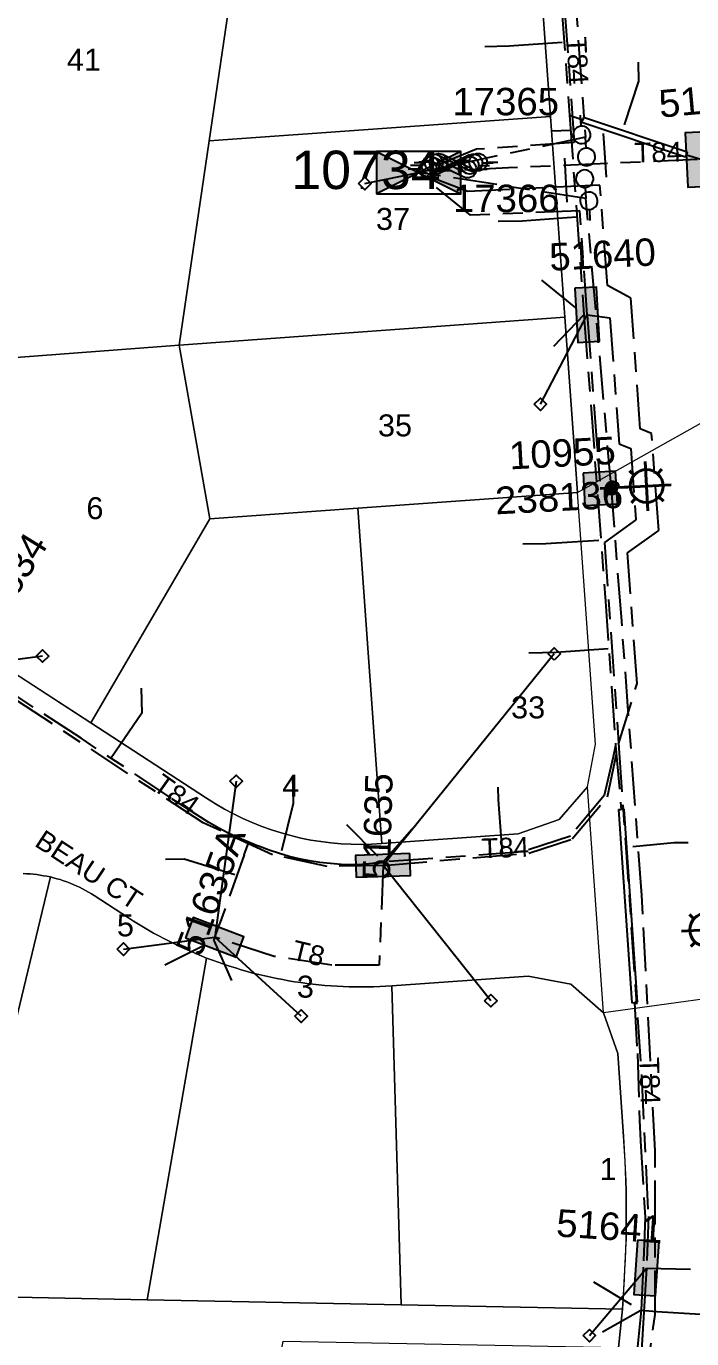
# Model space of a CAD drawing. Header units: metres. Extents: x 302094 to 304730, y 6265242 to 6268907.
# Drawn here: x 303927.4 to 303988, y 6267511.2 to 6267630.8 of the extents above; entities that cross this region are included whole.
import ezdxf
from ezdxf.enums import TextEntityAlignment as Align

# ---------------------------------------------------------------- set-up
doc = ezdxf.new("R2010")
doc.units = ezdxf.units.M
doc.linetypes.add('Cable Exist UG', pattern=[8.2, 4, -1.2, 1.8, -1.2])
doc.layers.get('0').update_dxf_attribs({"color": 6})
for name, color, linetype in [('_User Miscellaneous12', 7, 'Continuous'), ('Duct_SP_EXT', 7, 'Continuous'), ('Equip_HV_EXT', 7, 'Continuous'), ('Equip_LV_EXT', 7, 'Continuous'), ('Equip_SP_SL_EXT', 7, 'Continuous'), ('Mains_HV_EXT', 1, 'Continuous'), ('Mains_LV_EXT', 5, 'Continuous'), ('Mains_LV_SL_EXT', 4, 'Continuous'), ('Services_SP_EXT', 7, 'Continuous'), ('Sub_SP_EXT', 7, 'Continuous'), ('SupportsUG_SP_LV_EXT', 7, 'Continuous'), ('SupportsUG_SP_LV_SL_EXT', 7, 'Continuous'), ('Trench_SP_EXT', 7, 'Continuous')]:
    doc.layers.add(name, color=color, linetype=linetype)
doc.layers.add('Cadastre Land Parcels_SP_EXT', color=7, linetype='Continuous', lineweight=5)
doc.layers.add('Cadastre Roads_SP_EXT', color=9, linetype='Continuous', lineweight=5)
doc.styles.add('COLUMN_LABEL', font='arial.ttf')
doc.styles.add('iecARIAL', font='arial.ttf', dxfattribs={"height": 2})
doc.styles.add('POLE_LABEL', font='arial.ttf')
doc.styles.get("Standard").update_dxf_attribs({"font": 'arial.ttf'})
doc.styles.add('SWITCH_LABEL', font='arial.ttf', dxfattribs={"height": 2.5})

# ---------------------------------------------------------------- blocks, each defined once
blk = doc.blocks.new('SUB_PADMOUNT_EXT')
for points in [[(0, 0), (-3.84, 1.92), (-3.84, -1.92)], [(0, 0), (3.84, 1.92), (3.84, -1.92)]]:
    blk.add_hatch(color=256).paths.add_polyline_path(points)
for p, q in [((3.84, 1.92), (-3.84, -1.92)), ((-3.84, 1.92), (3.84, -1.92))]:
    blk.add_line(p, q)
blk.add_lwpolyline([(-3.84, -1.92), (3.84, -1.92), (3.84, 1.92), (-3.84, 1.92)], close=True)
for tag, height, flags, p in [('ASSET_NUM', 3.5, 8, (2, 2)), ('STREET_CODE', 0.2, 9, (1.5, 0)), ('CONSTRUCTED_VOLTAGE', 0.2, 9, (1.5, -0.2)), ('OPERATING_VOLTAGE', 0.2, 9, (1.5, -0.6)), ('ORIENTATION', 0.2, 9, (1.5, -0.8)), ('OWNED_BY', 0.2, 9, (1.5, -1)), ('OPERATED_BY', 0.2, 9, (1.5, -1.2)), ('NO_PHASES', 0.2, 9, (1.5, -0.4)), ('SECONDARY_VOLTAGE', 0.2, 9, (1.5, -1.6)), ('STATE', 0.2, 9, (1.5, -1.8)), ('SUBSTATION_TYPE', 0.2, 9, (1.5, -2.2)), ('MAINTAINED_BY', 0.2, 9, (1.5, -1.4)), ('PARENT', 0.2, 9, (1.5, -2)), ('USAGE', 0.2, 9, (1.5, -2.4)), ('STREETNAME', 0.2, 9, (1.5, -3)), ('SUBURB', 0.2, 9, (1.5, -3.2)), ('Z', 0.2, 1, (1.5, -3.6)), ('LEGEND', 0.2, 9, (1.5, -2.6)), ('LOCATION', 0.2, 9, (1.5, -2.8)), ('NOTES', 0.2, 9, (1.5, -3.4))]:
    blk.add_attdef(tag, text='', height=height, dxfattribs=dict(flags=flags)).set_placement(p, align=Align.MIDDLE_LEFT)
blk = doc.blocks.new('COLUMN_EXT')
blk.add_hatch(color=256).paths.add_polyline_path([(-1.49, 1.48), (-1.49, -1.49), (1.48, -1.49), (1.48, 1.48)])
blk.add_lwpolyline([(-1.49, -1.49), (1.48, -1.49), (1.48, 1.48), (-1.49, 1.48)], close=True)
for tag, height, style, flags, p in [('ASSET_NUM', 2.5, 'COLUMN_LABEL', 8, (2, 2)), ('STRUCTURE_PLANT_NUMBER', 0.2, 'POLE_LABEL', 9, (1.81, 0.03)), ('STREET_CODE', 0.2, 'COLUMN_LABEL', 9, (1.81, -0.2))]:
    blk.add_attdef(tag, text='', height=height, dxfattribs=dict(style=style, flags=flags)).set_placement(p, align=Align.MIDDLE_LEFT)
at = {"flags": 9}
for tag, p in [('COLUMN_TYPE', (1.81, -0.4)), ('OWNED_BY', (1.81, -0.6)), ('STATE', (1.81, -0.8)), ('USAGE', (1.81, -1)), ('LEGEND', (1.81, -1.2)), ('STREETNAME', (1.81, -1.6)), ('SUBURB', (1.81, -1.8)), ('LOCATION', (1.81, -1.4)), ('NOTES', (1.81, -2))]:
    blk.add_attdef(tag, text='', height=0.2, dxfattribs=at).set_placement(p, align=Align.MIDDLE_LEFT)
at = {"flags": 1}
blk.add_attdef('Z', (1.81, -2.35), '', height=0.2, dxfattribs=at)
blk = doc.blocks.new('PILLAR_EXT')
blk.add_hatch(color=256).paths.add_polyline_path([(-2.475, 0.99), (-2.475, -0.99), (2.475, -0.99), (2.475, 0.99)])
blk.add_lwpolyline([(-2.475, -0.99), (2.475, -0.99), (2.475, 0.99), (-2.475, 0.99)], close=True)
at = {"style": 'iecARIAL', "flags": 8}
blk.add_attdef('ASSET_NUM', (1.5, 3.5), '', height=2.5, dxfattribs=at)
for tag, p, flags in [('OWNED_BY', (0, -0.2), 9), ('STATE', (0, -0.4), 9), ('SUPPORT_TYPE', (0, -0.6), 9), ('USAGE', (0, -0.8), 9), ('LEGEND', (0, -1), 9), ('LOCATION', (0, -1.2), 9), ('STREETNAME', (0, -1.8), 9), ('SUBURB', (0, -2), 1), ('NOTES', (0, -1.4), 9), ('PARENT', (0, -1.6), 9)]:
    blk.add_attdef(tag, p, '', height=0.2, dxfattribs=dict(flags=flags))
blk = doc.blocks.new('SL_LANTERN_EXT')
at = {"lineweight": 40}
for p, q in [((0, 1.97), (0, 6.47)), ((-1.46, 5.68), (-1.06, 5.28)), ((1.46, 5.68), (1.06, 5.28)), ((-2.25, 4.22), (2.25, 4.22)), ((-1.46, 2.76), (-1.06, 3.16)), ((0, 0), (0, 2.72)), ((1.46, 2.76), (1.06, 3.16))]:
    blk.add_line(p, q, dxfattribs=at)
blk.add_circle((0, 4.22), 1.5, dxfattribs=at)
at = {"style": 'iecARIAL', "flags": 8}
blk.add_attdef('ASSET_NUM', (1.5, 1.5), '', height=2.5, dxfattribs=at)
for tag, p, height, flags in [('CONSTRUCTED_VOLTAGE', (0.98, -0.65), 0.2, 9), ('CONTROL_TYPE', (0.98, -0.85), 0.2, 9), ('LANTERN_PURPOSE', (0.98, -1.05), 0.2, 9), ('LANTERN_TYPE', (0.98, -1.25), 0.2, 9), ('LNUMBER', (2.18, -3.25), 2.5, 8), ('OPERATING_VOLTAGE', (0.98, -1.65), 0.2, 9), ('ORIENTATION', (0.98, -1.85), 0.2, 9), ('OWNED_BY', (0.98, -2.05), 0.2, 9), ('STATE', (0.98, -2.25), 0.2, 9), ('NO_PHASES', (0.98, -1.45), 0.2, 9), ('USAGE', (0.98, -2.45), 0.2, 9), ('CEXIST', (0.98, -2.65), 0.2, 9), ('CNEW', (0.98, -2.85), 0.2, 9), ('CNUMBER', (0.98, -3.05), 0.2, 9), ('CREMOVE', (0.98, -3.25), 0.2, 9), ('CREPLACE', (0.98, -3.45), 0.2, 9), ('LKINGHEIGHT', (0.98, -3.65), 0.2, 9), ('LBRACKET', (0.98, -3.85), 0.2, 9), ('LBRACKETVOCAB', (0.98, -4.05), 0.2, 9), ('LCATEGORY', (0.98, -4.25), 0.2, 9), ('LCHARGE1', (0.98, -4.45), 0.2, 9), ('LCHARGE1PERCENT', (0.98, -4.65), 0.2, 9), ('LCHARGE2', (0.98, -4.85), 0.2, 9), ('LCHARGE2PERCENT', (0.98, -5.05), 0.2, 9), ('LCHARGE3', (0.98, -5.25), 0.2, 9), ('LCHARGE3PERCENT', (0.98, -5.45), 0.2, 9), ('LEXIST', (0.98, -5.65), 0.2, 9), ('LLAMP', (0.98, -5.85), 0.2, 9), ('LLAMPVOCAB', (0.98, -6.05), 0.2, 9), ('LMAST', (0.98, -6.25), 0.2, 9), ('LMASTVOCAB', (0.98, -6.45), 0.2, 9), ('LNEW', (0.98, -6.65), 0.2, 9), ('LANTNUMBER', (0.98, -6.85), 0.2, 9), ('LOUTREACH', (0.98, -7.25), 0.2, 9), ('LOUTREACHVOCAB', (0.98, -7.45), 0.2, 9), ('LRATECODE', (0.98, -7.65), 0.2, 9), ('LREMOVE', (0.98, -7.85), 0.2, 9), ('LREPLACE', (0.98, -8.05), 0.2, 9), ('LTYPE', (0.98, -8.25), 0.2, 9), ('LTYPEVOCAB', (0.98, -8.45), 0.2, 9), ('STREETNAME', (0.98, -9.25), 0.2, 9), ('SUBURB', (0.98, -9.45), 0.2, 1), ('LEGEND', (0.98, -8.65), 0.2, 9), ('LOCATION', (0.98, -8.85), 0.2, 9), ('NOTES', (0.98, -9.05), 0.2, 9)]:
    blk.add_attdef(tag, p, '', height=height, dxfattribs=dict(flags=flags))
blk = doc.blocks.new('CCP_EXT')
at = {"flags": 9}
for tag, p in [('STATE', (0, -1.8)), ('LEGEND', (0, -1.4)), ('LIFE_SUPPORT', (0, -1.6)), ('NOTES', (0, -2))]:
    blk.add_attdef(tag, text='', height=0.2, dxfattribs=at).set_placement(p, align=Align.MIDDLE_LEFT)
blk.add_wipeout([(0, 0.57), (0.57, 0), (0, -0.57), (-0.57, 0)])
blk.add_lwpolyline([(-0.57, 0), (0, 0.57), (0.57, 0), (0, -0.57), (-0.57, 0)])
at = {"flags": 1}
blk.add_attdef('Z', (0, 0), '', height=0.2, dxfattribs=at)
at = {"flags": 9}
for tag, p in [('CCP_TYPE', (0, 0)), ('CONSTRUCTED_VOLTAGE', (0, -0.2)), ('OPERATING_VOLTAGE', (0, -0.6)), ('ORIENTATION', (0, -0.8)), ('OWNED_BY', (0, -1)), ('NO_PHASES', (0, -0.4)), ('USAGE', (0, -1.2))]:
    blk.add_attdef(tag, text='', height=0.2, dxfattribs=at).set_placement(p, align=Align.MIDDLE_LEFT)
blk = doc.blocks.new('LV_UG_DFUSE_CLOSED_EXT')
for points in [[(1, 0), (0, 0)], [(5.04, 0.73), (2.16, -0.72)], [(5.05, -0.71), (2.16, 0.72)], [(6.2, 0.01), (7.2, 0.01)]]:
    blk.add_lwpolyline(points)
for centre in [(1.8, 0), (5.4, 0.01)]:
    blk.add_circle(centre, 0.8)
at = {"flags": 9}
for tag, p in [('ACTUAL_STATUS', (0, 0)), ('CONSTRUCTED_VOLTAGE', (0, -0.2)), ('OPERATING_VOLTAGE', (0, -0.6)), ('ORIENTATION', (0, -0.8)), ('STATE', (0, -1)), ('SWITCH_TYPE', (0, -1.2)), ('NO_PHASES', (0, -0.4)), ('USAGE', (0, -1.4)), ('NOTES', (0, -1.6))]:
    blk.add_attdef(tag, text='', height=0.2, dxfattribs=at).set_placement(p, align=Align.MIDDLE_LEFT)
at = {"flags": 1}
blk.add_attdef('Z', (0, 0), '', height=0.2, dxfattribs=at)
blk = doc.blocks.new('SWG_HOLEC_SU_EXT')
blk.add_line((1.8, -2), (5.8, -2))
for points in [[(1, 0), (0, 0)], [(6.6, 0), (7.6, 0)]]:
    blk.add_lwpolyline(points)
for points in [[(1.8, -0.8, 1), (1.8, 0.8, 1)], [(5.8, -0.8, 1), (5.8, 0.8, 1)]]:
    blk.add_lwpolyline(points, format="xyb", close=True)
at = {"style": 'SWITCH_LABEL', "flags": 8}
blk.add_attdef('ASSET_NUM', text='', height=2.5, rotation=179.9544, dxfattribs=at).set_placement((-2.4, 0), align=Align.MIDDLE_LEFT)
at = {"flags": 1}
blk.add_attdef('Z', (0, 0), '', height=0.2, dxfattribs=at)
at = {"flags": 9}
for tag, p in [('ACTUAL_STATUS', (0, -0.4)), ('CONSTRUCTED_VOLTAGE', (0, -0.6)), ('OPERATING_VOLTAGE', (0, -1)), ('ORIENTATION', (0, -1.2)), ('NO_PHASES', (0, -0.8)), ('OWNED_BY', (0, -1.4)), ('STATE', (0, -1.8)), ('SWITCH_TYPE', (0, -2)), ('PARENT', (0, -1.6)), ('USAGE', (0, -2.2)), ('LOCATION', (0, -2.4)), ('STREETNAME', (0, -2.6)), ('SUBURB', (0, -2.8)), ('NOTES', (0, -3))]:
    blk.add_attdef(tag, text='', height=0.2, dxfattribs=at).set_placement(p, align=Align.MIDDLE_LEFT)
at = {"style": 'SWITCH_LABEL', "flags": 9}
blk.add_attdef('STREET_CODE', text='', height=0.2, dxfattribs=at).set_placement((0, -0.2), align=Align.MIDDLE_LEFT)
blk = doc.blocks.new('CONNECTOR_NODE_EXT')
h = blk.add_hatch(color=256)
edge = h.paths.add_edge_path()
edge.add_arc((0, 0), 0.5, 0, 360)
blk.add_circle((0, 0), 0.5)
at = {"flags": 1}
blk.add_attdef('Z', (0, 0), '', height=0.2, dxfattribs=at)
at = {"flags": 9}
for tag, p in [('CONNECTOR_TYPE', (0, 0)), ('CONSTRUCTED_VOLTAGE', (0, -0.2)), ('OPERATING_VOLTAGE', (0, -0.6)), ('ORIENTATION', (0, -0.8)), ('SUBTYPE', (0, -1)), ('NO_PHASES', (0, -0.4)), ('USAGE', (0, -1.2)), ('NOTES', (0, -1.4))]:
    blk.add_attdef(tag, text='', height=0.2, dxfattribs=at).set_placement(p, align=Align.MIDDLE_LEFT)

msp = doc.modelspace()

# ---------------------------------------------------------------- linework, layer by layer
at = {"layer": '_User Miscellaneous12'}
for p, q in [((303978.15, 6267622.5), (303978.07, 6267622.27)), ((303987.58, 6267619.33), (303978.15, 6267622.5)), ((303977.99, 6267622.04), (303978.07, 6267622.27)), ((303987.42, 6267618.87), (303977.99, 6267622.04)), ((303987.42, 6267618.87), (303987.5, 6267619.1)), ((303987.58, 6267619.33), (303987.5, 6267619.1)), ((303981.32, 6267559.44), (303981.56, 6267559.46)), ((303981.32, 6267559.44), (303982.55, 6267541.85)), ((303981.8, 6267559.47), (303981.56, 6267559.46)), ((303981.8, 6267559.47), (303983.03, 6267541.89)), ((303982.55, 6267541.85), (303982.79, 6267541.87)), ((303983.03, 6267541.89), (303982.79, 6267541.87))]:
    msp.add_line(p, q, dxfattribs=at)
at = {"layer": 'Cadastre Land Parcels_SP_EXT', "linetype": 'Continuous'}
for points in [[(303973.66, 6267643.25), (303905.45, 6267653.25), (303903.56, 6267640.39), (303901.24, 6267624.56), (303897.4, 6267598.41), (303922.86, 6267600.35), (303941.32, 6267601.76), (303944.05, 6267620.35), (303947.6, 6267644.54), (303973.84, 6267640.7), (303973.66, 6267643.25)], [(303973.84, 6267640.7), (303947.6, 6267644.54), (303944.05, 6267620.35), (303975.14, 6267622.59), (303973.84, 6267640.7)], [(303976.45, 6267604.29), (303975.14, 6267622.59), (303944.05, 6267620.35), (303941.32, 6267601.76), (303976.45, 6267604.29)], [(303977.6, 6267588.33), (303976.45, 6267604.29), (303941.32, 6267601.76), (303944.13, 6267585.93), (303957.58, 6267586.9), (303977.6, 6267588.33)], [(303944.13, 6267585.93), (303941.32, 6267601.76), (303922.86, 6267600.35), (303922.81, 6267574.15), (303933.28, 6267567.33), (303944.13, 6267585.93)], [(303979.24, 6267565.39), (303977.6, 6267588.33), (303957.58, 6267586.9), (303959.77, 6267556.35), (303972.18, 6267557.24), (303975.91, 6267558.53), (303978.5, 6267561.51), (303979.24, 6267565.39)], [(303959.77, 6267556.35), (303957.58, 6267586.9), (303944.13, 6267585.93), (303933.28, 6267567.33), (303943.81, 6267560.47), (303944.62, 6267559.96), (303945.44, 6267559.49), (303946.28, 6267559.05), (303947.12, 6267558.64), (303947.98, 6267558.26), (303948.85, 6267557.91), (303949.72, 6267557.6), (303950.61, 6267557.31), (303951.5, 6267557.07), (303952.4, 6267556.85), (303953.31, 6267556.67), (303954.22, 6267556.52), (303955.14, 6267556.41), (303956.06, 6267556.33), (303956.99, 6267556.28), (303957.91, 6267556.27), (303958.84, 6267556.29), (303959.77, 6267556.35)], [(303943.83, 6267545.92), (303943.33, 6267546.12), (303942.84, 6267546.32), (303942.35, 6267546.53), (303941.86, 6267546.75), (303941.38, 6267546.98), (303940.89, 6267547.21), (303940.41, 6267547.44), (303939.94, 6267547.69), (303939.47, 6267547.94), (303939, 6267548.19), (303938.54, 6267548.46), (303938.07, 6267548.73), (303937.62, 6267549), (303937.16, 6267549.28), (303936.71, 6267549.57), (303933.6, 6267551.6), (303933.34, 6267551.76), (303933.07, 6267551.92), (303932.8, 6267552.08), (303932.52, 6267552.23), (303932.24, 6267552.36), (303931.96, 6267552.5), (303931.68, 6267552.62), (303931.39, 6267552.74), (303931.09, 6267552.85), (303930.8, 6267552.96), (303930.5, 6267553.06), (303930.2, 6267553.14), (303929.9, 6267553.23), (303929.6, 6267553.3), (303920.41, 6267515.14), (303938.42, 6267514.78), (303943.83, 6267545.92)], [(303957.92, 6267543.28), (303957.36, 6267543.29), (303956.81, 6267543.3), (303956.25, 6267543.32), (303955.7, 6267543.34), (303955.15, 6267543.38), (303954.59, 6267543.42), (303954.04, 6267543.48), (303953.49, 6267543.53), (303952.94, 6267543.6), (303952.39, 6267543.68), (303951.84, 6267543.76), (303951.29, 6267543.85), (303950.75, 6267543.95), (303950.21, 6267544.05), (303949.66, 6267544.17), (303949.12, 6267544.29), (303948.58, 6267544.42), (303948.04, 6267544.55), (303947.51, 6267544.7), (303946.98, 6267544.85), (303946.45, 6267545.01), (303945.92, 6267545.18), (303945.39, 6267545.35), (303944.87, 6267545.54), (303944.35, 6267545.73), (303943.83, 6267545.92), (303938.42, 6267514.78), (303961.54, 6267514.32), (303960.69, 6267543.38), (303960.13, 6267543.35), (303959.58, 6267543.32), (303959.03, 6267543.3), (303958.47, 6267543.29), (303957.92, 6267543.28)], [(303981.75, 6267514.83), (303981.81, 6267515.73), (303981.87, 6267516.63), (303981.91, 6267517.53), (303981.95, 6267518.42), (303981.98, 6267519.33), (303982.01, 6267520.23), (303982.02, 6267521.13), (303982.03, 6267522.03), (303982.03, 6267522.93), (303982.03, 6267523.83), (303982.01, 6267524.73), (303981.99, 6267525.63), (303981.96, 6267526.53), (303981.92, 6267527.43), (303981.87, 6267528.33), (303981.82, 6267529.23), (303981.76, 6267530.13), (303981.25, 6267537.22), (303979.96, 6267540.94), (303976.98, 6267543.53), (303973.11, 6267544.27), (303960.69, 6267543.38), (303961.54, 6267514.32), (303981.68, 6267513.93), (303981.75, 6267514.83)], [(303920.41, 6267515.14), (303915.16, 6267515.24), (303925.25, 6267496.32), (303929.72, 6267487.94), (303946.47, 6267487.61), (303947.51, 6267493.23), (303950.8, 6267511.03), (303981.33, 6267510.44), (303981.68, 6267513.93), (303961.54, 6267514.33), (303938.42, 6267514.78), (303920.41, 6267515.14)]]:
    msp.add_lwpolyline(points, close=True, dxfattribs=at)
msp.add_lwpolyline([(303920.41, 6267515.14), (303929.6, 6267553.3), (303929.6, 6267553.3), (303929.29, 6267553.37), (303928.99, 6267553.42), (303928.68, 6267553.48), (303928.37, 6267553.52), (303928.06, 6267553.56), (303927.75, 6267553.58), (303927.44, 6267553.6), (303927.13, 6267553.62)], dxfattribs=at)
at = {"layer": 'Cadastre Roads_SP_EXT', "linetype": 'Continuous'}
msp.add_lwpolyline([(303995.83, 6267543.11), (303979.96, 6267540.94), (303981.25, 6267537.22), (303981.76, 6267530.13), (303981.79, 6267529.69), (303981.79, 6267529.65), (303981.99, 6267525.63), (303981.99, 6267525.56), (303982.01, 6267524.73), (303982.03, 6267523.83), (303982.03, 6267522.93), (303982.03, 6267522.03), (303982.02, 6267521.13), (303982.01, 6267520.23), (303982, 6267519.97), (303982, 6267519.95), (303981.68, 6267513.93), (303981.33, 6267510.44)], dxfattribs=at)
at = {"layer": 'Duct_SP_EXT'}
for p, q in [((303978.15, 6267622.5), (303978.07, 6267622.27)), ((303987.58, 6267619.33), (303978.15, 6267622.5)), ((303977.99, 6267622.04), (303978.07, 6267622.27)), ((303987.42, 6267618.87), (303977.99, 6267622.04)), ((303987.42, 6267618.87), (303987.5, 6267619.1)), ((303987.58, 6267619.33), (303987.5, 6267619.1)), ((303981.32, 6267559.44), (303981.56, 6267559.46)), ((303981.32, 6267559.44), (303982.55, 6267541.85)), ((303981.8, 6267559.47), (303981.56, 6267559.46)), ((303981.8, 6267559.47), (303983.03, 6267541.89)), ((303982.55, 6267541.85), (303982.79, 6267541.87)), ((303983.03, 6267541.89), (303982.79, 6267541.87))]:
    msp.add_line(p, q, dxfattribs=at)
at = {"layer": 'Duct_SP_EXT', "linetype": 'Continuous'}
for points in [[(303969.16, 6267628.97), (303971.38, 6267629.02), (303976.18, 6267629.36)], [(303983.11, 6267627.53), (303983.14, 6267625.79), (303981.83, 6267621.82)], [(303970.36, 6267613.04), (303972.56, 6267613.09), (303977.48, 6267613.44)], [(303972.62, 6267583.66), (303974.72, 6267583.69), (303979.54, 6267584)], [(303937.86, 6267570.49), (303937.92, 6267568.23), (303935.16, 6267564.18)], [(303951.63, 6267562.42), (303951.72, 6267559.99), (303950.65, 6267555.69)], [(303970.35, 6267561.49), (303970.37, 6267560.32), (303970.74, 6267555.46)], [(303987.66, 6267556.41), (303986.4, 6267556.4), (303982.64, 6267556.04)], [(303940.07, 6267554.92), (303941.77, 6267554.96), (303946.38, 6267553.53)]]:
    msp.add_lwpolyline(points, dxfattribs=at)
at = {"layer": 'Mains_HV_EXT', "linetype": 'Cable Exist UG'}
for points in [[(303973.49, 6267686.79), (303978.31, 6267620.69)], [(303978.31, 6267620.69), (303963.13, 6267617.47)], [(303978.36, 6267615.12), (303963.13, 6267617.47)], [(303980.68, 6267588.62), (303978.36, 6267615.12)]]:
    msp.add_lwpolyline(points, dxfattribs=at)
at = {"layer": 'Mains_LV_EXT', "linetype": 'Cable Exist UG'}
for points in [[(303975.82, 6267640.55), (303977.3, 6267620.21), (303968.4, 6267619.59), (303963.13, 6267617.47)], [(303988.51, 6267618.66), (303971.31, 6267617.89), (303963.13, 6267617.47)], [(303978.47, 6267604.52), (303977.8, 6267613.99), (303967.85, 6267613.58), (303963.13, 6267617.47)], [(303978.47, 6267604.52), (303980.53, 6267604.25), (303981.39, 6267592.76), (303982.43, 6267592.33), (303982.91, 6267585.84), (303980.05, 6267583.78), (303981.35, 6267565.05), (303983.42, 6267535.23), (303984.04, 6267522.36), (303983.87, 6267517.68)], [(303959.89, 6267554.35), (303959.54, 6267545.26), (303955.23, 6267545.26), (303949.97, 6267546.07), (303944.56, 6267547.81)], [(303983.87, 6267517.68), (303994.87, 6267517.39), (303995.03, 6267522.77), (303994.76, 6267531.08)], [(303983.87, 6267517.68), (303983.64, 6267513.68), (303983.43, 6267510.14), (303980.75, 6267492.31)]]:
    msp.add_lwpolyline(points, dxfattribs=at)
at = {"layer": 'Mains_LV_SL_EXT', "linetype": 'Cable Exist UG'}
msp.add_lwpolyline([(303978.47, 6267604.52), (303979.66, 6267588.69)], dxfattribs=at)
at = {"layer": 'Trench_SP_EXT', "linetype": 'Cable Exist UG'}
for points in [[(303975.54, 6267640.76), (303976.86, 6267622.69)], [(303976.86, 6267622.69), (303978.18, 6267604.5)], [(303976.86, 6267622.69), (303978.07, 6267622.27)], [(303975.25, 6267621.28), (303976.95, 6267621.33)], [(303987.5, 6267619.1), (303988.82, 6267618.68)], [(303974.3, 6267607.67), (303978.18, 6267604.5), (303974.74, 6267600.93)], [(303978.18, 6267604.5), (303980.11, 6267578.76)], [(303981.05, 6267565.29), (303981.56, 6267559.46)], [(303956.57, 6267558.08), (303959.9, 6267554.68), (303963.09, 6267558.33)], [(303947.25, 6267555.33), (303947.67, 6267556.47)], [(303947.25, 6267555.33), (303944.98, 6267548.93)], [(303944.48, 6267547.52), (303944.98, 6267548.93)], [(303940.01, 6267545.31), (303944.48, 6267547.52), (303946.49, 6267542.95)], [(303982.79, 6267541.87), (303983.04, 6267537.23), (303983.24, 6267531.14), (303983.31, 6267529.28), (303983.75, 6267522.32), (303983.57, 6267517.75)], [(303983.57, 6267517.75), (303983.38, 6267513.85), (303983.01, 6267510.21), (303980.46, 6267492.49)], [(303983.38, 6267513.85), (303984.8, 6267513.73)], [(303984.8, 6267513.73), (303993.72, 6267513.17)]]:
    msp.add_lwpolyline(points, dxfattribs=at)

# ---------------------------------------------------------------- block references
at = {"layer": 'Equip_HV_EXT'}
ref = msp.add_blockref('SWG_HOLEC_SU_EXT', (303978.31, 6267620.69), dxfattribs=dict(at, rotation=273.1034282436677))
ref.add_attrib('ASSET_NUM', '17365', dxfattribs={"layer": '0', "height": 2.5, "style": 'SWITCH_LABEL'}).set_placement((303975.91, 6267621.94), align=Align.BOTTOM_RIGHT)
ref = msp.add_blockref('SWG_HOLEC_SU_EXT', (303978.36, 6267615.12), dxfattribs=dict(at, rotation=93.81790496089883))
ref.add_attrib('ASSET_NUM', '17366', dxfattribs={"layer": '0', "height": 2.5, "style": 'SWITCH_LABEL'}).set_placement((303975.96, 6267616.37), align=Align.TOP_RIGHT)
msp.add_blockref('CONNECTOR_NODE_EXT', (303980.68, 6267588.62), dxfattribs=at)
at = {"layer": 'Equip_LV_EXT'}
for p in [(303962.39, 6267618.12), (303962.72, 6267618.35), (303963.14, 6267618.41), (303962.18, 6267617.77)]:
    msp.add_blockref('LV_UG_DFUSE_CLOSED_EXT', p, dxfattribs=at)
at = {"layer": 'Equip_SP_SL_EXT'}
ref = msp.add_blockref('SL_LANTERN_EXT', (303979.66, 6267588.69), dxfattribs=dict(at, rotation=273.103398252145))
ref.add_attrib('ASSET_NUM', '10955', dxfattribs={"layer": '0', "height": 2.5, "rotation": 3.0182, "style": 'iecARIAL'}).set_placement((303981.16, 6267590.19), align=Align.BOTTOM_RIGHT)
ref = msp.add_blockref('SL_LANTERN_EXT', (303993.52, 6267548.7), dxfattribs=dict(at, rotation=92.87252459020051))
ref.add_attrib('ASSET_NUM', '10954', dxfattribs={"layer": '0', "height": 2.5, "rotation": 14.4936, "style": 'iecARIAL'}).set_placement((303995.02, 6267550.2), align=Align.BOTTOM_LEFT)
at = {"layer": 'Sub_SP_EXT'}
ref = msp.add_blockref('SUB_PADMOUNT_EXT', (303963.13, 6267617.47), dxfattribs=at)
ref.add_attrib('ASSET_NUM', '10734', dxfattribs={"layer": '0', "height": 3.5}).set_placement((303965.13, 6267617.72), align=Align.MIDDLE_RIGHT)
at = {"layer": 'SupportsUG_SP_LV_EXT'}
ref = msp.add_blockref('PILLAR_EXT', (303988.51, 6267618.66), dxfattribs=dict(at, rotation=92.88753064046016))
ref.add_attrib('ASSET_NUM', '51639', dxfattribs={"layer": '0', "height": 2.5, "rotation": 5.1117, "style": 'iecARIAL'}).set_placement((303990.01, 6267622.16), align=Align.BOTTOM_CENTER)
ref = msp.add_blockref('PILLAR_EXT', (303978.47, 6267604.52), dxfattribs=dict(at, rotation=273.1033882327695))
ref.add_attrib('ASSET_NUM', '51640', dxfattribs={"layer": '0', "height": 2.5, "rotation": 2.9534, "style": 'iecARIAL'}).set_placement((303979.97, 6267608.02), align=Align.BOTTOM_CENTER)
ref = msp.add_blockref('PILLAR_EXT', (303921.82, 6267572.49), dxfattribs=dict(at, rotation=147.5935408549713))
ref.add_attrib('ASSET_NUM', '51634', dxfattribs={"layer": '0', "height": 2.5, "rotation": 58.3824, "style": 'iecARIAL'}).set_placement((303923.32, 6267575.99), align=Align.MIDDLE_LEFT)
ref = msp.add_blockref('PILLAR_EXT', (303959.89, 6267554.35), dxfattribs=dict(at, rotation=182.1052263391855))
ref.add_attrib('ASSET_NUM', '51635', dxfattribs={"layer": '0', "height": 2.5, "rotation": 88.4236, "style": 'iecARIAL'}).set_placement((303961.39, 6267557.85), align=Align.BOTTOM_CENTER)
ref = msp.add_blockref('PILLAR_EXT', (303944.56, 6267547.81), dxfattribs=dict(at, rotation=339.1346050205745))
ref.add_attrib('ASSET_NUM', '51635A', dxfattribs={"layer": '0', "height": 2.5, "rotation": 69.9631, "style": 'iecARIAL'}).set_placement((303946.06, 6267551.31), align=Align.BOTTOM_CENTER)
ref = msp.add_blockref('PILLAR_EXT', (303983.87, 6267517.68), dxfattribs=dict(at, rotation=266.2810333486393))
ref.add_attrib('ASSET_NUM', '51641', dxfattribs={"layer": '0', "height": 2.5, "rotation": 356.3173, "style": 'iecARIAL'}).set_placement((303985.37, 6267521.18), align=Align.MIDDLE_RIGHT)
at = {"layer": 'SupportsUG_SP_LV_SL_EXT'}
ref = msp.add_blockref('COLUMN_EXT', (303979.66, 6267588.69), dxfattribs=dict(at, rotation=273.103398252145))
ref.add_attrib('ASSET_NUM', '238136', dxfattribs={"layer": '0', "height": 2.5, "rotation": 3.0182, "style": 'COLUMN_LABEL'}).set_placement((303981.66, 6267589.44), align=Align.TOP_RIGHT)

# ---------------------------------------------------------------- texts
at = {"layer": 'Cadastre Land Parcels_SP_EXT'}
for s, p in [('41', (303931.1, 6267626.75)), ('37', (303959.24, 6267612.25)), ('35', (303959.42, 6267593.44)), ('6', (303932.88, 6267585.9)), ('33', (303971.54, 6267567.75)), ('4', (303950.71, 6267560.63)), ('5', (303935.66, 6267547.89)), ('3', (303952.04, 6267542.31)), ('1', (303979.6, 6267525.69))]:
    msp.add_text(s, height=2, dxfattribs=at).set_placement(p)
at = {"layer": 'Cadastre Roads_SP_EXT'}
msp.add_text('BEAU CT', height=1.8, rotation=326.7287, dxfattribs=at).set_placement((303928.06, 6267556.19))
at = {"layer": 'Mains_LV_EXT'}
for s, rotation, p in [('T84', 272.9172, (303976.59, 6267629.8)), ('T84', 1.3765, (303982.79, 6267618.38)), ('T84', 324.6389, (303938.79, 6267561.34)), ('T84', 2.0263, (303968.88, 6267555)), ('T8', 346.2645, (303951.46, 6267545.83)), ('T84', 271.754, (303983.21, 6267536.86))]:
    msp.add_text(s, height=1.8, rotation=rotation, dxfattribs=at).set_placement(p)

# ---------------------------------------------------------------- next in the draw order: block references
at = {"layer": 'Services_SP_EXT'}
for p in [(303958.23, 6267616.48), (303974.21, 6267596.36), (303928.89, 6267573.43), (303946.51, 6267562.02), (303936.25, 6267546.73), (303969.7, 6267542.03), (303952.44, 6267540.63), (303978.67, 6267511.52)]:
    msp.add_blockref('CCP_EXT', p, dxfattribs=at)
at = {"layer": 'Services_SP_EXT', "rotation": 90.0000000000002}
msp.add_blockref('CCP_EXT', (303975.48, 6267573.62), dxfattribs=at)

# ---------------------------------------------------------------- next in the draw order: linework, layer by layer
at = {"layer": 'Cadastre Roads_SP_EXT', "linetype": 'Continuous'}
for points in [[(303969.94, 6267695.41), (303971.11, 6267678.83), (303972.29, 6267662.32), (303973.48, 6267645.81), (303973.66, 6267643.25), (303973.84, 6267640.7), (303975.14, 6267622.59), (303976.45, 6267604.29), (303977.6, 6267588.33), (303985.84, 6267592.97), (303992.05, 6267596.48), (303990.45, 6267618.8), (303989.07, 6267637.95), (303987.77, 6267656.2), (303986.48, 6267674.16), (303984.65, 6267699.71)], [(303927.13, 6267553.62), (303927.44, 6267553.6), (303927.75, 6267553.58), (303928.06, 6267553.56), (303928.37, 6267553.52), (303928.68, 6267553.48), (303928.99, 6267553.42), (303929.29, 6267553.37), (303929.6, 6267553.3), (303929.9, 6267553.23), (303930.2, 6267553.14), (303930.5, 6267553.06), (303930.8, 6267552.96), (303931.09, 6267552.85), (303931.39, 6267552.74), (303931.68, 6267552.62), (303931.96, 6267552.5), (303932.24, 6267552.36), (303932.52, 6267552.23), (303932.8, 6267552.08), (303933.07, 6267551.92), (303933.34, 6267551.76), (303933.6, 6267551.6), (303936.71, 6267549.57), (303937.16, 6267549.28), (303937.62, 6267549), (303938.07, 6267548.73), (303938.54, 6267548.46), (303939, 6267548.19), (303939.47, 6267547.94), (303939.94, 6267547.69), (303940.41, 6267547.44), (303940.89, 6267547.21), (303941.38, 6267546.98), (303941.86, 6267546.75), (303942.35, 6267546.53), (303942.84, 6267546.32), (303943.33, 6267546.12), (303943.83, 6267545.92), (303944.35, 6267545.73), (303944.87, 6267545.54), (303945.39, 6267545.35), (303945.92, 6267545.18), (303946.45, 6267545.01), (303946.98, 6267544.85), (303947.51, 6267544.7), (303948.04, 6267544.55), (303948.58, 6267544.42), (303949.12, 6267544.29), (303949.66, 6267544.17), (303950.21, 6267544.05), (303950.75, 6267543.95), (303951.29, 6267543.85), (303951.84, 6267543.76), (303952.39, 6267543.68), (303952.94, 6267543.6), (303953.49, 6267543.53), (303954.04, 6267543.48), (303954.59, 6267543.42), (303955.15, 6267543.38), (303955.7, 6267543.34), (303956.25, 6267543.32), (303956.81, 6267543.3), (303957.36, 6267543.29), (303957.92, 6267543.28), (303958.47, 6267543.29), (303959.03, 6267543.3), (303959.58, 6267543.32), (303960.13, 6267543.35), (303960.69, 6267543.38), (303973.11, 6267544.27), (303976.98, 6267543.53), (303979.96, 6267540.94), (303978.5, 6267561.51), (303975.92, 6267558.53), (303972.19, 6267557.24), (303959.77, 6267556.35), (303958.84, 6267556.29), (303957.91, 6267556.27), (303956.99, 6267556.28), (303956.99, 6267556.28), (303956.06, 6267556.33), (303955.14, 6267556.41), (303954.22, 6267556.52), (303953.31, 6267556.67), (303952.41, 6267556.85), (303951.5, 6267557.07), (303950.61, 6267557.32), (303949.72, 6267557.6), (303948.85, 6267557.91), (303947.98, 6267558.26), (303947.12, 6267558.64), (303946.28, 6267559.05), (303945.44, 6267559.49), (303944.62, 6267559.96), (303943.81, 6267560.47), (303933.28, 6267567.33), (303922.8, 6267574.15)]]:
    msp.add_lwpolyline(points, dxfattribs=at)
at = {"layer": 'Duct_SP_EXT', "linetype": 'Continuous'}
msp.add_lwpolyline([(303973.15, 6267573.72), (303975.66, 6267573.77), (303980.38, 6267574.11)], dxfattribs=at)
at = {"layer": 'Mains_HV_EXT', "linetype": 'Cable Exist UG'}
msp.add_lwpolyline([(303955.16, 6267450.54), (303963.77, 6267453.26), (303973.79, 6267461.46), (303978.41, 6267471.05), (303980.35, 6267482.5), (303984.66, 6267513.45), (303984.67, 6267528.34), (303983.44, 6267551.64), (303981.58, 6267577), (303980.68, 6267588.62)], dxfattribs=at)
at = {"layer": 'Mains_LV_EXT', "linetype": 'Cable Exist UG'}
for points in [[(303959.89, 6267554.35), (303973.17, 6267555.48), (303977.11, 6267556.77), (303980.31, 6267560.59), (303981.32, 6267565.41), (303983.02, 6267570.93), (303982.14, 6267582.84), (303985, 6267584.88), (303984.33, 6267593.7), (303983.3, 6267594.14), (303982.44, 6267606.04), (303980.32, 6267607.17), (303979.63, 6267616.33), (303967.6, 6267615.76), (303963.13, 6267617.47)], [(303959.89, 6267554.35), (303954.79, 6267554.25), (303949.83, 6267555.32), (303943.51, 6267558.23), (303921.82, 6267572.49)]]:
    msp.add_lwpolyline(points, dxfattribs=at)
at = {"layer": 'Services_SP_EXT'}
for points in [[(303958.23, 6267616.48), (303963.13, 6267617.47)], [(303974.21, 6267596.36), (303978.47, 6267604.52)], [(303928.89, 6267573.43), (303921.82, 6267572.49)], [(303975.48, 6267573.62), (303959.89, 6267554.35)], [(303946.51, 6267562.02), (303944.56, 6267547.81)], [(303969.7, 6267542.03), (303959.89, 6267554.35)], [(303936.25, 6267546.73), (303944.56, 6267547.81)], [(303952.44, 6267540.63), (303944.56, 6267547.81)], [(303978.67, 6267511.52), (303983.87, 6267517.68)]]:
    msp.add_lwpolyline(points, dxfattribs=at)
at = {"layer": 'Trench_SP_EXT', "linetype": 'Cable Exist UG'}
for points in [[(303980.1, 6267578.85), (303981.05, 6267565.29), (303980.85, 6267564.25), (303980.03, 6267560.72), (303976.94, 6267557.02), (303972.59, 6267555.58), (303959.9, 6267554.68)], [(303959.86, 6267554.67), (303958.94, 6267554.52), (303957.98, 6267554.44), (303957.02, 6267554.42), (303956.06, 6267554.45), (303955.1, 6267554.52), (303954.14, 6267554.63), (303953.19, 6267554.78), (303952.26, 6267554.96), (303951.35, 6267555.18), (303950.46, 6267555.44), (303949.51, 6267555.74), (303948.63, 6267556.07), (303948.38, 6267556.18), (303946.78, 6267556.84), (303945.85, 6267557.27), (303944.95, 6267557.74), (303944.1, 6267558.22), (303944.03, 6267558.27), (303940.61, 6267560.47), (303932.4, 6267565.94), (303921.89, 6267572.79)], [(303979.06, 6267516.43), (303983.35, 6267513.81), (303979.14, 6267511.44)]]:
    msp.add_lwpolyline(points, dxfattribs=at)

doc.saveas('drawing.dxf')
